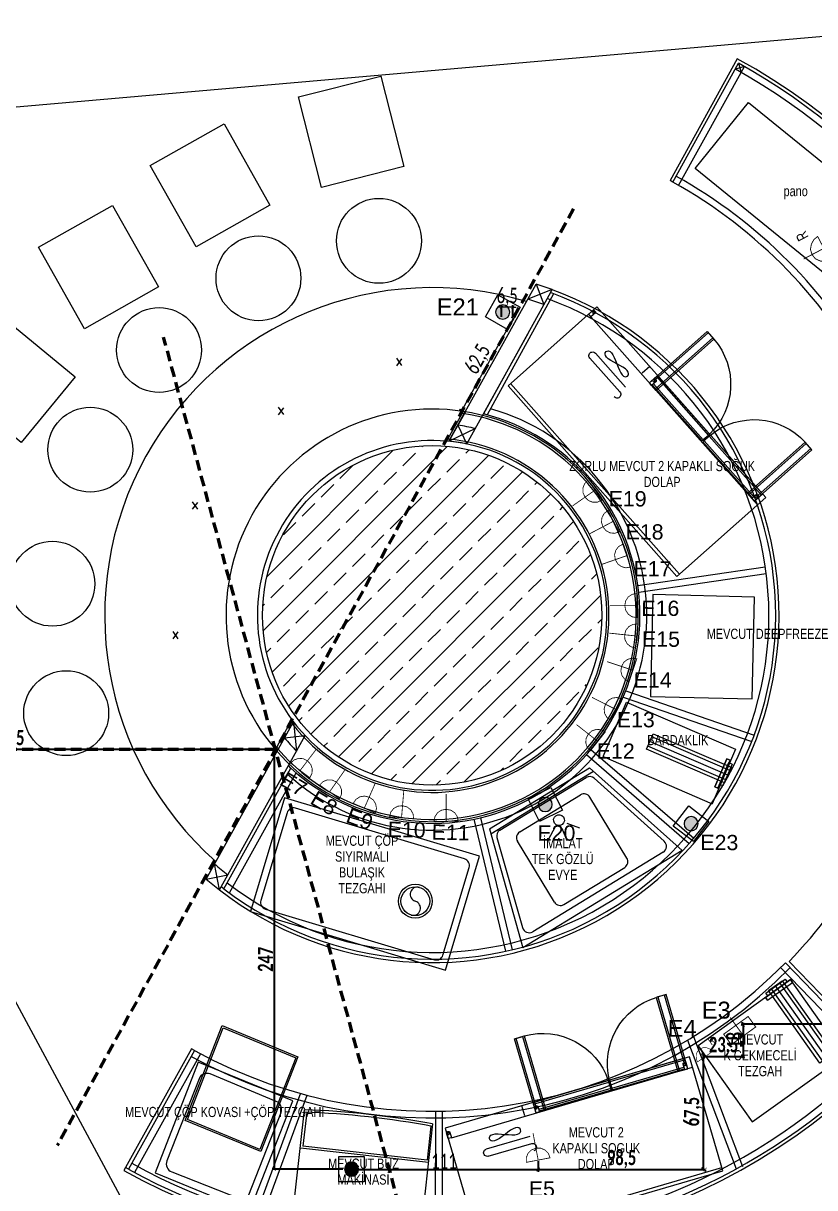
# Model space of a CAD drawing. Header units: millimetres. Extents: x 210628 to 232146, y -111309 to -91563.
# Drawn here: x 229798 to 230265, y -102868 to -102183 of the extents above; entities that cross this region are included whole.
import ezdxf

# ---------------------------------------------------------------- set-up
doc = ezdxf.new("R2010")
doc.units = ezdxf.units.MM
doc.header["$PDMODE"] = 2
doc.linetypes.add('DASHED2', pattern=[9.525, 6.35, -3.175])
doc.linetypes.add('DOT2', pattern=[3.175, 0, -3.175])
doc.layers.get('0').update_dxf_attribs({"lineweight": 20})
for name, color, linetype, lineweight in [('elektrik', 10, 'Continuous', 9), ('elektrik yazı', 1, 'Continuous', 25), ('KP', 167, 'Continuous', 30), ('T_elektrik', 10, 'Continuous', 9), ('t_izdüşüm', 7, 'DOT2', 18), ('t_tarama', 253, 'Continuous', 5), ('t_yazı', 23, 'Continuous', 25), ('ölçü', 251, 'Continuous', 5)]:
    doc.layers.add(name, color=color, linetype=linetype, lineweight=lineweight)
doc.layers.add('Kıtc-014 Elk Tes İşaretler', color=1, linetype='Continuous')
doc.styles.add('ARIALT', font='arial.ttf', dxfattribs={"height": 10})
doc.styles.add('UBN', font='GOTHIC.TTF', dxfattribs={"width": 0.8})
doc.styles.add('Ölçü50', font='calibri.ttf', dxfattribs={"width": 0.7})
doc.dimstyles.new('olcu10', dxfattribs={"dimtxt": 9, "dimasz": 2, "dimexe": 1.25, "dimexo": 0.625, "dimgap": 0.5, "dimtad": 1, "dimdec": 1, "dimrnd": 0.5, "dimzin": 9, "dimtxsty": 'Ölçü50', "dimblk": 'ARCHTICK', "dimcen": 2, "dimclrd": 256, "dimclre": 256, "dimclrt": 6, "dimazin": 2, "dimtfac": 1, "dimtdec": 1, "dimtix": 1, "dimtmove": 0, "dimatfit": 3, "dimldrblk": 'ARCHTICK', "dimfxl": 1, "dimlwd": -1, "dimarcsym": 0})

# ---------------------------------------------------------------- blocks, each defined once
blk = doc.blocks.new('çöp kova1')
at = {"extrusion": (1.52846e-08, -6.3311e-09, 1)}
blk.add_lwpolyline([(0, 0), (-0.92, -60.23), (69.08, -60.23), (70, 0)], close=True, dxfattribs=at)
blk.add_lwpolyline([(4, -9), (4, -53, 0.563333), (8.08, -56.23), (60.08, -56.23, 0.414214), (65.08, -51.23), (66, -9, 0.414214), (61, -4), (9, -4, 0.414214)], format="xyb", close=True, dxfattribs=at)
at = {"extrusion": (1.52846e-08, -6.3311e-09, 1), "elevation": 0}
for points in [[(35.2, -5.33), (95.2, -5.33), (94.28, -53.55), (34.28, -53.55)], [(36.2, -6.33), (94.2, -6.33), (93.28, -52.55), (35.28, -52.55)]]:
    blk.add_lwpolyline(points, close=True, dxfattribs=at)
blk = doc.blocks.new('buzmak')
at = {"extrusion": (1.52846e-08, -6.3311e-09, 1)}
for p, q in [((-44.43, 75.87, 0), (-44.43, 0, 0)), ((-65.66, 74.54, 0), (-45.49, 74.54, 0)), ((-45.49, 0.94, 0), (-45.49, 74.54, 0)), ((-0.01, 10.59, 0), (0, 0.32, 0)), ((-65.62, 0.88, 0), (-45.49, 0.94, 0))]:
    blk.add_line(p, q, dxfattribs=at)
at = {"extrusion": (1.74201e-08, -5.04902e-09, 1)}
blk.add_lwpolyline([(-67, 0), (0, 0), (0, 76), (-67, 76)], dxfattribs=at)
at = {"extrusion": (-1.52846e-08, 6.3311e-09, -1)}
for major_axis, start_param, end_param in [((-501.22, 6.34, 0), -0.08854, 0.063224), ((-499.81, 2.84, 0), -0.081777, 0.070206)]:
    blk.add_ellipse((432.82, 38, 0), major_axis=major_axis, ratio=1, start_param=start_param, end_param=end_param, dxfattribs=at)
blk = doc.blocks.new('evye')
for p, q in [((28.14, -2.74), (8.41, -72.74)), ((27.24, -5.74), (98.15, -5.74)), ((28.14, -2.74), (97.18, -2.74)), ((32.97, -6.6), (92.49, -6.6)), ((97.18, -2.74), (118.49, -72.74)), ((29.13, -9.45), (14.46, -62.59)), ((42.32, -13.6), (84.32, -13.6)), ((96.29, -9.37), (112.17, -62.51)), ((38.32, -59.6), (38.32, -17.6)), ((88.32, -59.6), (88.32, -17.6)), ((108.36, -67.74), (18.29, -67.74)), ((42.32, -63.6), (84.32, -63.6)), ((118.49, -72.74), (8.41, -72.74))]:
    blk.add_line(p, q)
at = {"extrusion": (-3.1669e-08, -1.40285e-08, 1)}
for p, q in [((61.37, -22, 0), (54.57, -25.99, 0)), ((64.78, -24.53, 0), (63.55, -32.32, 0)), ((68.69, -23.66, 0), (73.6, -29.84, 0))]:
    blk.add_line(p, q, dxfattribs=at)
for centre, start, end in [((32.97, -10.6), 90, 163.31344), ((92.49, -10.6), 17.86615, 90), ((42.32, -17.6), 90, 180), ((84.32, -17.6), 0, 90), ((42.32, -59.6), 180, 270), ((84.32, -59.6), 270, 0), ((18.29, -63.74), 163.31344, 270), ((108.36, -63.74), 270, 17.86615)]:
    blk.add_arc(centre, 4, start, end)
blk.add_ellipse((65.75, -19.66, 0), major_axis=(-0.26, 3.18, 0), ratio=1, start_param=1.640450345151218, end_param=7.923635652330804, dxfattribs=at)
blk = doc.blocks.new('bulaşık tezgah')
at = {"ltscale": 50, "extrusion": (1.52846e-08, -6.3311e-09, 1)}
blk.add_lwpolyline([(-70, 0), (-70, -120), (0, -120), (0, 0)], close=True, dxfattribs=at)
blk.add_lwpolyline([(-66, -8), (-66, -112, 0.414214), (-62, -116), (-8, -116, 0.414214), (-4, -112), (-4, -8, 0.414214), (-8, -4), (-62, -4, 0.414214)], format="xyb", close=True, dxfattribs=at)
for radius in [10, 8.5]:
    blk.add_circle((-36.22, -91.33, 0), radius, dxfattribs=at)
for centre, start, end in [((-31.97, -91.33, 0), 0, 180), ((-40.47, -91.33, 0), 180, 0)]:
    blk.add_arc(centre, 4.25, start, end, dxfattribs=at)
blk = doc.blocks.new('bardaklıkemaar')
at = {"ltscale": 50, "extrusion": (-5.24232e-09, 1.90091e-08, 1)}
for p, q in [((0, 0, 0), (-34.31, -6.92)), ((0, 0), (13.84, -68.62, 0)), ((-34.31, -6.92), (-20.46, -75.54, 0)), ((-20.46, -75.54, 0), (13.84, -68.62, 0))]:
    blk.add_line(p, q, dxfattribs=at)
at = {"ltscale": 50}
for p, q in [((-7.47, -74.79, 0), (-17.37, -25.77, 0)), ((-4.54, -74.2, 0), (-14.43, -25.18, 0)), ((-1.58, -73.61, 0), (-11.47, -24.58, 0))]:
    blk.add_line(p, q, dxfattribs=at)
at = {"ltscale": 50, "extrusion": (-5.24232e-09, 1.90091e-08, 1), "elevation": 0}
for points in [[(-9.44, -75.19), (0.28, -73.23), (-9.61, -24.21), (-19.33, -26.17)], [(-13.47, -73.69), (4.26, -70.11), (3.86, -68.12), (-13.87, -71.7)], [(-11.45, -75.35), (2.27, -72.58), (1.87, -70.6), (-11.85, -73.37)]]:
    blk.add_lwpolyline(points, close=True, dxfattribs=at)
at = {"extrusion": (-5.24232e-09, 1.90091e-08, 1), "elevation": 0, "flags": 128}
for points in [[(4.25, -70.07), (-13.46, -73.67), (-13.85, -71.72), (-13.46, -73.67), (4.25, -70.07), (3.85, -68.12)], [(3.85, -68.12), (-13.85, -71.72), (3.85, -68.12)]]:
    blk.add_lwpolyline(points, close=True, dxfattribs=at)
blk = doc.blocks.new('kahveçekmece-flat-1')
for p, q in [((1.99, 41.93), (1.99, 60)), ((-2.3, 53.58), (50, 53.58)), ((-2.3, 50.56), (50, 50.52)), ((-2.3, 47.57), (50, 47.57))]:
    blk.add_line(p, q)
at = {"extrusion": (-1.39832e-08, -1.12909e-08, 1), "elevation": 0}
for points in [[(-2.3, 45.56), (-2.3, 55.48), (50, 55.48), (50, 45.56)], [(-2.02, 43.56), (-2.02, 57.56), (0, 57.56), (0, 43.56)]]:
    blk.add_lwpolyline(points, close=True, dxfattribs=at)
at = {"extrusion": (-1.52846e-08, 6.3311e-09, 1), "elevation": 0}
blk.add_lwpolyline([(55.12, -6.89), (54.97, 60), (0, 60), (0.15, -6.89)], close=True, dxfattribs=at)
at = {"extrusion": (-1.52846e-08, 6.3311e-09, 1), "elevation": 0, "flags": 128}
blk.add_lwpolyline([(0, 60), (0, 41.93), (1.99, 41.93), (0, 41.93), (0, 60), (1.99, 60)], close=True, dxfattribs=at)
blk = doc.blocks.new('TOPRAKLI PRİZ')
at = {"layer": 'T_elektrik', "lineweight": 18, "const_width": 0.4}
for points in [[(6420.21, -7900.46), (6432.06, -7900.46), (6432.06, -7895.38), (6420.21, -7895.38), (6420.21, -7900.46)], [(6426.13, -7900.46), (6426.13, -7891.57)]]:
    blk.add_lwpolyline(points, dxfattribs=at)
blk = doc.blocks.new('UPS PRİZİ')
at = {"layer": 'T_elektrik', "lineweight": 18, "const_width": 0.4}
for points in [[(6426.13, -7907.66), (6426.13, -7917.81)], [(6432.06, -7917.81), (6431.64, -7915.7), (6430.37, -7913.79), (6428.46, -7912.31), (6426.13, -7911.89), (6423.81, -7912.31), (6421.9, -7913.79), (6420.63, -7915.7), (6420.21, -7917.81), (6432.06, -7917.81)]]:
    blk.add_lwpolyline(points, dxfattribs=at)
at = {"layer": 'T_elektrik', "lineweight": 18, "insert": (6433.64, -7909.28), "char_height": 5, "width": 4.3529, "attachment_point": 1, "style": 'Ölçü50'}
blk.add_mtext('{\\fArial|b0|i0|c162|p34;R}', dxfattribs=at)
blk = doc.blocks.new('TEKLİ PRİZ')
at = {"layer": 'T_elektrik', "lineweight": 18, "const_width": 0.4}
for points in [[(6426.13, -7872.69), (6426.13, -7886.06)], [(6432.06, -7886.06), (6431.64, -7883.74), (6430.37, -7881.83), (6428.46, -7880.56), (6426.13, -7880.14), (6423.81, -7880.56), (6421.9, -7881.83), (6420.63, -7883.74), (6420.21, -7886.06), (6432.06, -7886.06)]]:
    blk.add_lwpolyline(points, dxfattribs=at)
blk = doc.blocks.new('A$C53525628')
at = {"layer": 'T_elektrik'}
h = blk.add_hatch(color=256, dxfattribs=at)
edge = h.paths.add_edge_path()
edge.add_arc((7.5, 7.5), 4.17, 0, 360)
blk.add_lwpolyline([(0, 0), (15, 0), (15, 15), (0, 15)], close=True, dxfattribs=at)
blk.add_circle((7.5, 7.5), 4.17, dxfattribs=at)
blk = doc.blocks.new('_ArchTick')
at = {"color": 0, "linetype": 'ByBlock', "const_width": 0.15}
blk.add_lwpolyline([(-0.5, -0.5), (0.5, 0.5)], dxfattribs=at)
blk = doc.blocks.new('*D193')
at = {"lineweight": -2, "transparency": 16777216}
for p, q in [((221756.09, -110124.7), (221760.47, -110124.7)), ((221799.66, -110371.87), (221757.97, -110371.87))]:
    blk.add_line(p, q, dxfattribs=at)
at = {"transparency": 16777216}
blk.add_line((221759.22, -110124.7), (221759.22, -110371.87), dxfattribs=at)
at = {"layer": 'DEFPOINTS', "color": 0, "transparency": 16777216}
for p in [(221755.46, -110124.7), (221759.22, -110371.87), (221800.29, -110371.87)]:
    blk.add_point(p, dxfattribs=at)
at = {"transparency": 16777216, "xscale": 2, "yscale": 2, "zscale": 2}
for p, rotation in [((221759.22, -110124.7), 90), ((221759.22, -110371.87), 270)]:
    blk.add_blockref('_ArchTick', p, dxfattribs=dict(at, rotation=rotation))
at = {"color": 6, "transparency": 16777216, "insert": (221754.14, -110248.28), "char_height": 9, "attachment_point": 5, "rotation": 90, "style": 'Ölçü50'}
blk.add_mtext('{\\fCalibri|b1|i0|c162|p34;247}', dxfattribs=at)
blk = doc.blocks.new('*D209')
at = {"lineweight": -2, "transparency": 16777216}
for p, q in [((221914.87, -110367.16), (221914.87, -110373.25)), ((222013.23, -110372.3), (222013.23, -110373.25))]:
    blk.add_line(p, q, dxfattribs=at)
at = {"transparency": 16777216}
blk.add_line((221914.87, -110372), (222013.23, -110372), dxfattribs=at)
at = {"layer": 'DEFPOINTS', "color": 0, "transparency": 16777216}
for p in [(221914.87, -110366.53, -227.69), (222013.23, -110371.67), (222013.23, -110372)]:
    blk.add_point(p, dxfattribs=at)
at = {"transparency": 16777216, "xscale": 2, "yscale": 2, "zscale": 2, "rotation": 180}
blk.add_blockref('_ArchTick', (221914.87, -110372), dxfattribs=at)
at = {"transparency": 16777216, "xscale": 2, "yscale": 2, "zscale": 2}
blk.add_blockref('_ArchTick', (222013.23, -110372), dxfattribs=at)
at = {"color": 6, "transparency": 16777216, "insert": (221964.05, -110365.93), "char_height": 9, "attachment_point": 5, "style": 'Ölçü50'}
blk.add_mtext('{\\fCalibri|b1|i0|c162|p34;98,5}', dxfattribs=at)
blk = doc.blocks.new('*D210')
at = {"lineweight": -2, "transparency": 16777216}
for p, q in [((222011.66, -110304.27), (222011.04, -110304.27)), ((222012.6, -110371.67), (222011.04, -110371.67))]:
    blk.add_line(p, q, dxfattribs=at)
at = {"transparency": 16777216}
blk.add_line((222012.29, -110371.67), (222012.29, -110304.27), dxfattribs=at)
at = {"layer": 'DEFPOINTS', "color": 0, "transparency": 16777216}
for p in [(222012.29, -110304.27), (222012.29, -110304.27), (222013.23, -110371.67)]:
    blk.add_point(p, dxfattribs=at)
at = {"transparency": 16777216, "xscale": 2, "yscale": 2, "zscale": 2}
for p, rotation in [((222012.29, -110304.27), 90), ((222012.29, -110371.67), 270)]:
    blk.add_blockref('_ArchTick', p, dxfattribs=dict(at, rotation=rotation))
at = {"color": 6, "transparency": 16777216, "insert": (222006.22, -110337.97), "char_height": 9, "attachment_point": 5, "rotation": 90, "style": 'Ölçü50'}
blk.add_mtext('{\\fCalibri|b1|i0|c162|p34;67,5}', dxfattribs=at)
blk = doc.blocks.new('*D211')
at = {"lineweight": -2, "transparency": 16777216}
for p, q in [((222012.42, -110305.09), (222012.42, -110306.77)), ((222035.87, -110305.09), (222035.87, -110306.77))]:
    blk.add_line(p, q, dxfattribs=at)
at = {"transparency": 16777216}
blk.add_line((222012.42, -110305.52), (222035.87, -110305.52), dxfattribs=at)
at = {"layer": 'DEFPOINTS', "color": 0, "transparency": 16777216}
for p in [(222012.42, -110304.46), (222035.87, -110304.46), (222035.87, -110305.52)]:
    blk.add_point(p, dxfattribs=at)
at = {"transparency": 16777216, "xscale": 2, "yscale": 2, "zscale": 2, "rotation": 180}
blk.add_blockref('_ArchTick', (222012.42, -110305.52), dxfattribs=at)
at = {"transparency": 16777216, "xscale": 2, "yscale": 2, "zscale": 2}
blk.add_blockref('_ArchTick', (222035.87, -110305.52), dxfattribs=at)
at = {"color": 6, "transparency": 16777216, "insert": (222024.15, -110299.45), "char_height": 9, "attachment_point": 5, "style": 'Ölçü50'}
blk.add_mtext('{\\fCalibri|b1|i0|c162|p34;23,5}', dxfattribs=at)
blk = doc.blocks.new('*D212')
at = {"lineweight": -2, "transparency": 16777216}
for p, q in [((222035.25, -110286.88), (222034.54, -110286.88)), ((222035.25, -110305.09), (222034.54, -110305.09))]:
    blk.add_line(p, q, dxfattribs=at)
at = {"transparency": 16777216}
blk.add_line((222035.79, -110305.09), (222035.79, -110286.88), dxfattribs=at)
at = {"layer": 'DEFPOINTS', "color": 0, "transparency": 16777216}
for p in [(222035.79, -110286.88), (222035.87, -110286.88), (222035.87, -110305.09)]:
    blk.add_point(p, dxfattribs=at)
at = {"transparency": 16777216, "xscale": 2, "yscale": 2, "zscale": 2}
for p, rotation in [((222035.79, -110286.88), 90), ((222035.79, -110305.09), 270)]:
    blk.add_blockref('_ArchTick', p, dxfattribs=dict(at, rotation=rotation))
at = {"color": 6, "transparency": 16777216, "insert": (222030.66, -110295.98), "char_height": 9, "attachment_point": 5, "rotation": 90, "style": 'Ölçü50'}
blk.add_mtext('{\\fCalibri|b1|i0|c162|p34;18}', dxfattribs=at)
blk = doc.blocks.new('*D213')
at = {"lineweight": -2, "transparency": 16777216}
for p, q in [((221442.66, -109908.56), (221442.66, -110125.95)), ((221759.22, -110124.08), (221759.22, -110123.45))]:
    blk.add_line(p, q, dxfattribs=at)
at = {"transparency": 16777216}
blk.add_line((221759.22, -110124.7), (221442.66, -110124.7), dxfattribs=at)
at = {"layer": 'DEFPOINTS', "color": 0, "transparency": 16777216}
for p in [(221442.66, -109907.93), (221442.66, -110124.7), (221759.22, -110124.7)]:
    blk.add_point(p, dxfattribs=at)
at = {"transparency": 16777216, "xscale": 2, "yscale": 2, "zscale": 2, "rotation": 180}
blk.add_blockref('_ArchTick', (221442.66, -110124.7), dxfattribs=at)
at = {"transparency": 16777216, "xscale": 2, "yscale": 2, "zscale": 2}
blk.add_blockref('_ArchTick', (221759.22, -110124.7), dxfattribs=at)
at = {"color": 6, "transparency": 16777216, "insert": (221600.94, -110118.63), "char_height": 9, "attachment_point": 5, "style": 'Ölçü50'}
blk.add_mtext('{\\fCalibri|b1|i0|c162|p34;316,5}', dxfattribs=at)
blk = doc.blocks.new('*D188')
at = {"lineweight": -2, "transparency": 16777216}
for p, q in [((222035.25, -110286.25), (222035.25, -110285.3)), ((222154.44, -110283.79), (222154.44, -110287.8))]:
    blk.add_line(p, q, dxfattribs=at)
at = {"transparency": 16777216}
blk.add_line((222154.44, -110286.55), (222035.25, -110286.55), dxfattribs=at)
at = {"layer": 'DEFPOINTS', "color": 0, "transparency": 16777216}
for p in [(222154.44, -110283.16), (222035.25, -110286.55), (222035.25, -110286.88, 0)]:
    blk.add_point(p, dxfattribs=at)
at = {"transparency": 16777216, "xscale": 2, "yscale": 2, "zscale": 2, "rotation": 180}
blk.add_blockref('_ArchTick', (222035.25, -110286.55), dxfattribs=at)
at = {"transparency": 16777216, "xscale": 2, "yscale": 2, "zscale": 2}
blk.add_blockref('_ArchTick', (222154.44, -110286.55), dxfattribs=at)
at = {"color": 6, "transparency": 16777216, "insert": (222094.84, -110281.44), "char_height": 9, "attachment_point": 5, "style": 'Ölçü50'}
blk.add_mtext('119', dxfattribs=at)
blk = doc.blocks.new('*D189')
at = {"lineweight": -2, "transparency": 16777216}
for p, q in [((221803.84, -110372.18), (221803.84, -110370.94)), ((221914.87, -110372.63), (221914.87, -110373.44))]:
    blk.add_line(p, q, dxfattribs=at)
at = {"transparency": 16777216}
blk.add_line((221914.87, -110372.19), (221803.84, -110372.19), dxfattribs=at)
at = {"layer": 'DEFPOINTS', "color": 0, "transparency": 16777216}
for p in [(221803.84, -110372.19), (221914.87, -110372, 0), (221803.84, -110372.8, 0)]:
    blk.add_point(p, dxfattribs=at)
at = {"transparency": 16777216, "xscale": 2, "yscale": 2, "zscale": 2, "rotation": 180}
blk.add_blockref('_ArchTick', (221803.84, -110372.19), dxfattribs=at)
at = {"transparency": 16777216, "xscale": 2, "yscale": 2, "zscale": 2}
blk.add_blockref('_ArchTick', (221914.87, -110372.19), dxfattribs=at)
at = {"color": 6, "transparency": 16777216, "insert": (221859.36, -110367.18), "char_height": 9, "attachment_point": 5, "style": 'Ölçü50'}
blk.add_mtext('111', dxfattribs=at)
blk = doc.blocks.new('*D191')
at = {"layer": 'DEFPOINTS', "color": 0, "transparency": 16777216}
for p in [(221900.22, -109870.64), (221900.49, -109870.78, 0), (221869.94, -109925.53, 0)]:
    blk.add_point(p, dxfattribs=at)
at = {"layer": 'ölçü', "transparency": 16777216}
blk.add_line((221869.67, -109925.38), (221900.22, -109870.64), dxfattribs=at)
at = {"layer": 'ölçü', "lineweight": -2, "transparency": 16777216}
for p, q in [((221899.95, -109870.48), (221899.13, -109870.03)), ((221869.39, -109925.23), (221868.58, -109924.77))]:
    blk.add_line(p, q, dxfattribs=at)
at = {"layer": 'ölçü', "transparency": 16777216, "xscale": 2, "yscale": 2, "zscale": 2}
for p, rotation in [((221900.22, -109870.64), 60.83422694449416), ((221869.67, -109925.38), 240.8342269444942)]:
    blk.add_blockref('_ArchTick', p, dxfattribs=dict(at, rotation=rotation))
at = {"layer": 'ölçü', "color": 6, "transparency": 16777216, "insert": (221879.67, -109895.06), "char_height": 9, "attachment_point": 5, "rotation": 60.83423, "style": 'Ölçü50'}
blk.add_mtext('62,5', dxfattribs=at)
blk = doc.blocks.new('*D192')
at = {"layer": 'DEFPOINTS', "color": 0, "transparency": 16777216}
for p in [(221893.31, -109864.25), (221893.31, -109870.48), (221899.95, -109870.48)]:
    blk.add_point(p, dxfattribs=at)
at = {"layer": 'ölçü', "transparency": 16777216}
for p, q in [((221893.31, -109864.25), (221891.31, -109864.25)), ((221899.95, -109864.25), (221893.31, -109864.25)), ((221899.95, -109864.25), (221901.95, -109864.25))]:
    blk.add_line(p, q, dxfattribs=at)
at = {"layer": 'ölçü', "lineweight": -2, "transparency": 16777216}
for p, q in [((221893.31, -109869.86), (221893.31, -109863)), ((221899.95, -109869.86), (221899.95, -109863))]:
    blk.add_line(p, q, dxfattribs=at)
at = {"layer": 'ölçü', "transparency": 16777216, "xscale": 2, "yscale": 2, "zscale": 2}
blk.add_blockref('_ArchTick', (221893.31, -109864.25), dxfattribs=at)
at = {"layer": 'ölçü', "transparency": 16777216, "xscale": 2, "yscale": 2, "zscale": 2, "rotation": 180}
blk.add_blockref('_ArchTick', (221899.95, -109864.25), dxfattribs=at)
at = {"layer": 'ölçü', "color": 6, "transparency": 16777216, "insert": (221896.63, -109858.21), "char_height": 9, "attachment_point": 5, "style": 'Ölçü50'}
blk.add_mtext('6,5', dxfattribs=at)
blk = doc.blocks.new('ELEKTRİK')
at = {"layer": 'elektrik', "xscale": 1.331000000000001, "yscale": 1.331000000000001, "zscale": 1.331000000000001, "rotation": 117.7986174147793}
blk.add_blockref('UPS PRİZİ', (216749.8, -122310.49), dxfattribs=at)
at = {"layer": 'elektrik', "extrusion": (-5.44828e-08, -6.3802e-08, 1), "xscale": 1.200000000000011, "yscale": 1.200000000000011, "zscale": 1.200000000000011, "rotation": 125.0198446495273}
blk.add_blockref('TEKLİ PRİZ', (218623.56, -121717.87, -0.01), dxfattribs=at)
at = {"layer": 'elektrik', "extrusion": (-6.21839e-08, -5.63226e-08, 1), "xscale": 1.200000000000008, "yscale": 1.200000000000008, "zscale": 1.200000000000008, "rotation": 117.6835059676935}
blk.add_blockref('TEKLİ PRİZ', (217161.92, -121215.4, -0.01), dxfattribs=at)
at = {"layer": 'elektrik', "extrusion": (-6.97623e-08, -4.66079e-08, 1), "xscale": 1.200000000000006, "yscale": 1.200000000000006, "zscale": 1.200000000000006, "rotation": 109.2618071913381}
blk.add_blockref('TEKLİ PRİZ', (215577.37, -120412.04, -0.01), dxfattribs=at)
at = {"layer": 'elektrik', "extrusion": (-8.12119e-08, -2.10643e-08, 1), "xscale": 1.200000000000006, "yscale": 1.200000000000006, "zscale": 1.200000000000006, "rotation": 90.05572244593135}
blk.add_blockref('TEKLİ PRİZ', (212517.26, -117760.52, -0.02), dxfattribs=at)
at = {"layer": 'elektrik', "extrusion": (-8.29983e-08, -1.22617e-08, 1), "xscale": 1.200000000000005, "yscale": 1.200000000000005, "zscale": 1.200000000000005, "rotation": 83.91883892596942}
blk.add_blockref('TEKLİ PRİZ', (211745.91, -116723.35, -0.01), dxfattribs=at)
at = {"layer": 'elektrik', "extrusion": (-8.36997e-08, 5.78293e-09, 1), "xscale": 1.200000000000005, "yscale": 1.200000000000005, "zscale": 1.200000000000005, "rotation": 71.56269356810448}
blk.add_blockref('TEKLİ PRİZ', (210554.36, -114400.69, -0.02), dxfattribs=at)
at = {"layer": 'elektrik', "extrusion": (-8.19387e-08, 1.80314e-08, 1), "xscale": 1.200000000000005, "yscale": 1.200000000000005, "zscale": 1.200000000000005, "rotation": 63.10439274160812}
blk.add_blockref('TEKLİ PRİZ', (210032.85, -112697.63, -0.02), dxfattribs=at)
at = {"layer": 'elektrik', "extrusion": (-7.67445e-08, 3.3902e-08, 1), "xscale": 1.200000000000005, "yscale": 1.200000000000005, "zscale": 1.200000000000005, "rotation": 51.68153352319567}
blk.add_blockref('TEKLİ PRİZ', (209744.09, -110302.61, 455.37), dxfattribs=at)
at = {"layer": 'elektrik', "extrusion": (3.23586e-08, 7.7408e-08, 1), "xscale": 1.200000000000003, "yscale": 1.200000000000003, "zscale": 1.200000000000003, "rotation": 322.8288334245478}
blk.add_blockref('TEKLİ PRİZ', (221347.6, -97937.21, 0), dxfattribs=at)
at = {"layer": 'elektrik', "extrusion": (2.94318e-08, 7.85674e-08, 1), "xscale": 1.200000000000003, "yscale": 1.200000000000003, "zscale": 1.200000000000003, "rotation": 324.9788375637898}
blk.add_blockref('TEKLİ PRİZ', (220907.51, -97974.46, -455.39), dxfattribs=at)
at = {"layer": 'elektrik', "extrusion": (1.34628e-08, 8.2812e-08, 1), "xscale": 1.200000000000003, "yscale": 1.200000000000003, "zscale": 1.200000000000003, "rotation": 336.2812153041615}
blk.add_blockref('TEKLİ PRİZ', (218558.97, -98393.5, -455.4), dxfattribs=at)
at = {"layer": 'elektrik', "extrusion": (-1.41956e-08, 8.26895e-08, 1), "xscale": 1.200000000000003, "yscale": 1.200000000000003, "zscale": 1.200000000000003, "rotation": 355.2562936344703}
blk.add_blockref('TEKLİ PRİZ', (214931.98, -100096.35, -455.4), dxfattribs=at)
at = {"layer": 'elektrik', "extrusion": (-2.07409e-08, 8.12951e-08, 1), "xscale": 1.200000000000003, "yscale": 1.200000000000003, "zscale": 1.200000000000003, "rotation": 359.8276426757708}
blk.add_blockref('TEKLİ PRİZ', (214177.74, -100680.64, -455.4), dxfattribs=at)
at = {"layer": 'elektrik', "extrusion": (-3.58838e-08, 7.58382e-08, 1), "xscale": 1.199999999999998, "yscale": 1.199999999999998, "zscale": 1.199999999999998, "rotation": 10.83683703458291}
blk.add_blockref('TEKLİ PRİZ', (212561.81, -102521.85, -227.71), dxfattribs=at)
at = {"layer": 'elektrik yazı', "xscale": 0.9099999999999998, "yscale": 0.9099999999999998, "zscale": 0.9099999999999998, "rotation": 34.74266642856834}
blk.add_blockref('UPS PRİZİ', (213101.8, -107717.56), dxfattribs=at)
at = {"layer": 'Kıtc-014 Elk Tes İşaretler'}
for name, p, xscale, yscale, zscale, rotation in [('A$C53525628', (221904.18, -109864.25), -1.000359529408342, 1.000359529408342, 1.000359529408342, 60.55932187698372), ('A$C53525628', (221915.71, -110167.19), -1.000359529408342, 1.000359529408342, 1.000359529408342, 296.8209230258124), ('A$C53525628', (222006.38, -110178.96), -1.000359529408342, 1.000359529408342, 1.000359529408342, 322.4078920386054), ('TOPRAKLI PRİZ', (207281.8, -106334.77), 1.5, 1.5, 1.5, 35.85656338014551), ('A$C53525628', (221812.36, -110379.36), -1.000359529408342, 1.000359529408342, 1.000359529408342, 0.1196322272810676)]:
    blk.add_blockref(name, p, dxfattribs=dict(at, xscale=xscale, yscale=yscale, zscale=zscale, rotation=rotation))
at = {"layer": 'elektrik yazı', "color": 1, "style": 'ARIALT'}
for s, rotation, p in [('E19', 359.76986, (221956.38, -109981.53, -455.39)), ('E18', 359.76986, (221966.38, -110001, -455.39)), ('E17', 359.76986, (221971.02, -110022.75, -455.39)), ('E16', 359.76986, (221975.68, -110046, -455.39)), ('E15', 359.76986, (221976.06, -110064.18, -455.39)), ('E14', 359.76986, (221971.16, -110088.27, -455.39)), ('E13', 359.76986, (221961.21, -110111.58, -455.39)), ('E12', 359.76986, (221949.37, -110130.09, -455.39)), ('E7', 329.30785, (221761.81, -110145.07, -455.39)), ('E8', 329.30785, (221779.78, -110156.23, -455.39)), ('E9', 339.73649, (221800.91, -110167.27, -455.39)), ('E10', 358.71156, (221826.07, -110176.2, -455.39)), ('E11', 358.71156, (221851.99, -110177.78, -455.39)), ('E20', 359.76986, (221914.41, -110178.35, -910.78)), ('E23', 359.76986, (222010.44, -110183.94, -910.78))]:
    blk.add_text(s, height=9, rotation=rotation, dxfattribs=at).set_placement(p)
blk.add_text('E5', height=9, dxfattribs=at).set_placement((221909.35, -110387.97, 0))
at = {"layer": 't_yazı', "color": 1, "style": 'ARIALT'}
for s, p in [('E21', (221855.04, -109869.09)), ('E3', (222011.28, -110283.21)), ('E4', (221991.12, -110293.93))]:
    blk.add_text(s, height=10, dxfattribs=at).set_placement(p)
for base, p1, p2, picture, middle in [((221442.66, -110124.7), (221759.22, -110124.7), (221442.66, -109907.93), '*D213', (221600.94, -110118.63)), ((222035.8707, -110305.5208), (222012.4202, -110304.4628), (222035.8707, -110304.4628), '*D211', (222024.1455, -110299.4512)), ((222013.23, -110372), (221914.87, -110366.53, -227.69), (222013.23, -110371.67), '*D209', (221964.05, -110365.93))]:
    dim = blk.add_linear_dim(base=base, p1=p1, p2=p2, text='{\\fCalibri|b1|i0|c162|p34;<>}', dimstyle='olcu10')
    dim.commit()
    dim.dimension.update_dxf_attribs({"geometry": picture, "text_midpoint": middle})
for base, p1, p2, picture, middle in [((221759.22, -110371.87), (221755.46, -110124.7), (221800.29, -110371.87), '*D193', (221754.14, -110248.28)), ((222035.79, -110286.88), (222035.87, -110305.09), (222035.87, -110286.88), '*D212', (222030.66, -110295.98)), ((222012.29, -110304.27), (222013.23, -110371.67), (222012.29, -110304.27), '*D210', (222006.22, -110337.97))]:
    dim = blk.add_linear_dim(base=base, p1=p1, p2=p2, angle=90, text='{\\fCalibri|b1|i0|c162|p34;<>}', dimstyle='olcu10')
    dim.commit()
    dim.dimension.update_dxf_attribs({"geometry": picture, "text_midpoint": middle})
for base, p1, p2, picture, middle in [((222035.25, -110286.55, 0), (222154.44, -110283.16, 0), (222035.25, -110286.88), '*D188', (222094.84, -110281.44, 0)), ((221803.84, -110372.19, 0), (221914.87, -110372), (221803.84, -110372.8), '*D189', (221859.36, -110367.18, 0))]:
    dim = blk.add_linear_dim(base=base, p1=p1, p2=p2, dimstyle='olcu10')
    dim.commit()
    dim.dimension.update_dxf_attribs({"geometry": picture, "text_midpoint": middle})
at = {"layer": 'ölçü'}
dim = blk.add_linear_dim(base=(221893.31, -109864.25, 0), p1=(221899.95, -109870.48, 0), p2=(221893.31, -109870.48, 0), dimstyle='olcu10', dxfattribs=at)
dim.commit()
dim.dimension.update_dxf_attribs({"geometry": '*D192', "text_midpoint": (221896.63, -109858.21, 0)})
dim = blk.add_aligned_dim(p1=(221869.94, -109925.53), p2=(221900.49, -109870.78), distance=0.31, dimstyle='olcu10', dxfattribs=at)
dim.commit()
dim.dimension.update_dxf_attribs({"geometry": '*D191', "text_midpoint": (221879.67, -109895.06, 0)})

msp = doc.modelspace()

# ---------------------------------------------------------------- hatches: boundary and pattern name
at = {"layer": 't_tarama'}
h = msp.add_hatch(dxfattribs=at)
h.set_pattern_fill('FP_2837', color=256, scale=0.1, style=0, pattern_type=2)
h.set_pattern_definition([(45, (161639.02, -134931.273), (-14.826403, 14.826403), []), (45, (161653.847, -134931.273), (-14.826403, 14.826403), [10.4838, -5.2419])])
h.paths.add_polyline_path([(230039.02, -102631.27), (230050.22, -102630.64), (230061.27, -102628.77), (230072.05, -102625.66), (230082.41, -102621.37), (230092.22, -102615.95), (230101.37, -102609.46), (230109.73, -102601.98), (230117.2, -102593.62), (230123.69, -102584.48), (230129.12, -102574.66), (230133.41, -102564.3), (230136.51, -102553.52), (230138.39, -102542.47), (230139.02, -102531.27), (230138.39, -102520.08), (230136.51, -102509.02), (230133.41, -102498.24), (230129.12, -102487.88), (230123.69, -102478.07), (230117.2, -102468.92), (230109.73, -102460.56), (230100.99, -102452.82), (230092.22, -102446.6), (230082.41, -102441.18), (230072.05, -102436.88), (230061.27, -102433.78), (230050.22, -102431.9), (230039.02, -102431.27), (230027.82, -102431.9), (230016.77, -102433.78), (230005.99, -102436.88), (229995.63, -102441.18), (229985.82, -102446.6), (229976.67, -102453.09), (229968.31, -102460.56), (229960.84, -102468.92), (229954.35, -102478.07), (229948.92, -102487.88), (229944.63, -102498.24), (229941.53, -102509.02), (229939.65, -102520.08), (229939.02, -102531.27), (229939.65, -102542.47), (229941.53, -102553.52), (229944.63, -102564.3), (229948.92, -102574.66), (229954.35, -102584.48), (229960.84, -102593.62), (229968.31, -102601.98), (229976.67, -102609.46), (229985.82, -102615.95), (229996.44, -102621.71), (230005.99, -102625.66), (230016.77, -102628.77), (230027.82, -102630.64)], flags=0)

# ---------------------------------------------------------------- linework, layer by layer
at = {"layer": 't_izdüşüm', "color": 2, "linetype": 'DASHED2', "lineweight": 53, "elevation": 0}
for points in [[(230122.52, -102291.79), (229818.17, -102843.44)], [(230019.5, -102878), (229880.89, -102367.43)], [(229946.81, -102610.26), (229596.55, -102610.26)]]:
    msp.add_lwpolyline(points, dxfattribs=at)
at = {"layer": 't_tarama'}
for p, q in [((230180.92, -102276.07, 0), (230219.79, -102206.15, 0)), ((230184.4, -102278.03, 0), (230223.29, -102208.09, 0)), ((230049.06, -102428.76, 0), (230100.47, -102336.19, 0)), ((230059.63, -102430.33, 0), (230095.99, -102364.84, 0)), ((230160.29, -102513.66, 0), (230235.5, -102502.58, 0)), ((230160.87, -102517.62, 0), (230236.09, -102506.54, 0)), ((230169.2, -102519.01, 0), (230167.76, -102579, 0)), ((230229.18, -102520.46, 0), (230169.2, -102519.01, 0)), ((230227.74, -102580.44, 0), (230229.18, -102520.46, 0)), ((230151.76, -102579.46, 0), (230227.49, -102605.62, 0)), ((230153.27, -102575.75, 0), (230228.92, -102601.88, 0)), ((230167.76, -102579, 0), (230227.74, -102580.44, 0)), ((229957.34, -102593.88, 0), (229959.19, -102611.15, 0)), ((229952.1, -102603.32, 0), (229964.26, -102602.01, 0)), ((230130.15, -102613.26, 0), (230190.69, -102665.58, 0)), ((230132.77, -102610.23, 0), (230193.3, -102662.55, 0)), ((229913.81, -102692.88, 0), (229954.4, -102619.77, 0)), ((230067.64, -102650.41, 0), (230086.33, -102728.2, 0)), ((230063.73, -102651.28, 0), (230082.43, -102729.09, 0)), ((229913.81, -102692.88, 0), (229910.82, -102677.64, 0)), ((229905.87, -102686.55, 0), (229918.71, -102684.04, 0)), ((230244.54, -102738.69, 0), (230300.09, -102796.22, 0)), ((230247.37, -102735.86, 0), (230302.97, -102793.44, 0)), ((230249.52, -102735.09, 0), (230300.25, -102787.63, 0)), ((229897.24, -102786.53, 0), (229857.42, -102858.22, 0)), ((229898.99, -102787.5, 0), (229860.14, -102857.44, 0)), ((229902.51, -102789.4, 0), (229863.66, -102859.35, 0)), ((230041.1, -102823.27, 0), (230040.94, -102903.27, 0)), ((230045.1, -102823.27, 0), (230044.94, -102903.28, 0))]:
    msp.add_line(p, q, dxfattribs=at)
at = {"layer": 't_tarama', "extrusion": (-7.23633e-09, -1.48774e-08, 1)}
for p, q in [((230136.26, -102349.62, 0), (230083.89, -102396.06, 0)), ((230131.4, -102353.93, 0), (230134.02, -102351.61, 0)), ((230132.72, -102355.43, 0), (230131.4, -102353.93, 0)), ((230135.34, -102353.11, 0), (230132.72, -102355.43, 0)), ((230132.72, -102355.43, 0), (230230.91, -102466.17, 0)), ((230235.77, -102461.86, 0), (230136.26, -102349.62, 0)), ((230167.2, -102394.32, 0), (230201.25, -102364.14, 0)), ((230204.56, -102367.88, 0), (230170.52, -102398.07, 0)), ((230170.86, -102392.42, 0), (230201.91, -102364.89, 0)), ((230205.23, -102368.63, 0), (230171.18, -102398.81, 0)), ((230201.25, -102364.14, 0), (230205.23, -102368.63, 0)), ((230201.91, -102364.89, 0), (230204.56, -102367.88, 0)), ((230153.03, -102396.81, 0), (230135.34, -102376.85, 0)), ((230132.09, -102379.73, 0), (230149.77, -102399.7, 0)), ((230167.47, -102384.73, 0), (230162.98, -102388.71, 0)), ((230167.58, -102393.99, 0), (230172.06, -102390.01, 0)), ((230172.06, -102390.01, 0), (230202.71, -102424.58, 0)), ((230083.89, -102396.06, 0), (230183.4, -102508.3, 0)), ((230085.38, -102394.74, 0), (230184.89, -102506.98, 0)), ((230167.2, -102394.32, 0), (230169.82, -102392, 0)), ((230168.53, -102395.82, 0), (230167.2, -102394.32, 0)), ((230171.18, -102398.81, 0), (230167.2, -102394.32, 0)), ((230168.32, -102393.33, 0), (230171.32, -102390.67, 0)), ((230171.15, -102393.5, 0), (230168.53, -102395.82, 0)), ((230198.23, -102428.56, 0), (230168.9, -102395.49, 0)), ((230198.97, -102427.9, 0), (230169.65, -102394.83, 0)), ((230171.32, -102390.67, 0), (230201.97, -102425.24, 0)), ((230202.71, -102424.58, 0), (230198.23, -102428.56, 0)), ((230203.16, -102425.08, 0), (230198.67, -102429.06, 0)), ((230198.67, -102429.06, 0), (230227.99, -102462.13, 0)), ((230201.97, -102425.24, 0), (230198.97, -102427.9, 0)), ((230202.41, -102425.74, 0), (230199.42, -102428.4, 0)), ((230199.42, -102428.4, 0), (230228.74, -102461.47, 0)), ((230233.06, -102460.31, 0), (230202.41, -102425.74, 0)), ((230233.81, -102459.65, 0), (230203.16, -102425.08, 0)), ((230259.01, -102429.29, 0), (230224.97, -102459.47, 0)), ((230259.67, -102430.03, 0), (230225.63, -102460.22, 0)), ((230262.99, -102433.78, 0), (230259.01, -102429.29, 0)), ((230262.33, -102433.03, 0), (230259.67, -102430.03, 0)), ((230228.95, -102463.96, 0), (230262.99, -102433.78, 0)), ((230231.28, -102460.56, 0), (230262.33, -102433.03, 0)), ((230183.4, -102508.3, 0), (230235.77, -102461.86, 0)), ((230224.97, -102459.47, 0), (230228.95, -102463.96, 0)), ((230230.24, -102460.14, 0), (230227.62, -102462.47, 0)), ((230227.62, -102462.47, 0), (230228.95, -102463.96, 0)), ((230228.95, -102463.96, 0), (230231.56, -102461.64, 0)), ((230229.32, -102463.63, 0), (230233.81, -102459.65, 0)), ((230230.07, -102462.97, 0), (230233.06, -102460.31, 0))]:
    msp.add_line(p, q, dxfattribs=at)
at = {"layer": 't_tarama', "extrusion": (1.03601e-08, -1.28985e-08, 1)}
for p, q in [((230177.03, -102754.56, 0), (230171.27, -102756.25, 0)), ((230171.27, -102756.25, 0), (230184.02, -102799.92, 0)), ((230176.07, -102754.84, 0), (230172.23, -102755.97, 0)), ((230172.23, -102755.97, 0), (230184.98, -102799.64, 0)), ((230187.7, -102794.68, 0), (230176.07, -102754.84, 0)), ((230189.78, -102798.24, 0), (230177.03, -102754.56, 0)), ((230087.69, -102780.64, 0), (230093.45, -102778.96, 0)), ((230100.44, -102824.32, 0), (230087.69, -102780.64, 0)), ((230088.65, -102780.36, 0), (230092.49, -102779.24, 0)), ((230100.28, -102820.2, 0), (230088.65, -102780.36, 0)), ((230092.49, -102779.24, 0), (230105.24, -102822.92, 0)), ((230093.45, -102778.96, 0), (230106.2, -102822.64, 0)), ((230190.8, -102791.17), (230046.81, -102833.19, 0)), ((230187.96, -102792, 0), (230143.61, -102804.95, 0)), ((230188.24, -102792.96, 0), (230143.89, -102805.91, 0)), ((230189.64, -102797.76, 0), (230187.96, -102792, 0)), ((230189.36, -102796.8, 0), (230188.24, -102792.96, 0)), ((230189.78, -102798.24, 0), (230188.8, -102794.88, 0)), ((230210.42, -102858.37, 0), (230190.8, -102791.17)), ((230050.55, -102838.88, 0), (230192.62, -102797.41, 0)), ((230145.01, -102809.75, 0), (230187.44, -102797.36, 0)), ((230145.29, -102810.71, 0), (230187.72, -102798.32, 0)), ((230184.02, -102799.92, 0), (230189.78, -102798.24, 0)), ((230186.88, -102795.44, 0), (230187.86, -102798.8, 0)), ((230187.86, -102798.8, 0), (230189.78, -102798.24, 0)), ((230098.62, -102818.08, 0), (230142.97, -102805.13, 0)), ((230098.9, -102819.04, 0), (230143.25, -102806.09, 0)), ((230142.97, -102805.13, 0), (230144.65, -102810.89, 0)), ((230143.25, -102806.09, 0), (230144.37, -102809.93, 0)), ((230143.61, -102804.95, 0), (230145.29, -102810.71, 0)), ((230143.89, -102805.91, 0), (230145.01, -102809.75, 0)), ((230144.37, -102809.93, 0), (230101.94, -102822.32, 0)), ((230144.65, -102810.89, 0), (230102.22, -102823.28, 0)), ((230091.89, -102819.97, 0), (230093.56, -102825.74, 0)), ((230100.3, -102823.84, 0), (230098.62, -102818.08, 0)), ((230100.02, -102822.88, 0), (230098.9, -102819.04, 0)), ((230100.44, -102824.32, 0), (230099.46, -102820.96, 0)), ((230101.38, -102820.4, 0), (230102.36, -102823.76, 0)), ((230106.2, -102822.64, 0), (230100.44, -102824.32, 0)), ((230102.36, -102823.76, 0), (230100.44, -102824.32, 0)), ((230046.81, -102833.19, 0), (230066.42, -102900.39, 0)), ((230048.63, -102839.43, 0), (230047.65, -102836.07, 0)), ((230049.57, -102835.52, 0), (230050.55, -102838.88, 0)), ((230050.55, -102838.88, 0), (230048.63, -102839.43, 0)), ((230096.64, -102838.2, 0), (230071.03, -102845.66, 0)), ((230072.24, -102849.83, 0), (230097.85, -102842.37, 0)), ((230065.86, -102898.47, 0), (230209.86, -102856.45, 0)), ((230066.42, -102900.39, 0), (230210.42, -102858.37, 0))]:
    msp.add_line(p, q, dxfattribs=at)
at = {"layer": 't_tarama', "elevation": 0}
for points in [[(230355.08, -102182.81), (229275.5, -102277.25), (229252.09, -102280.18, 0.059147)], [(229522.68, -102256.25), (230023.17, -103185.02), (230473.12, -103043.76, 0.326874), (230682.64, -102756.51), (230680.79, -102461.58, 0.420378), (230355.39, -102183.76)]]:
    msp.add_lwpolyline(points, format="xyb", dxfattribs=at)
for points in [[(230219.01, -102203.43), (230179.4, -102275.23)], [(230223.28, -102208.11), (230217.86, -102209.65)], [(230219.79, -102206.15), (230221.34, -102211.62)], [(230180.92, -102276.07), (230179.4, -102275.23)], [(230108.84, -102341.15), (230069.48, -102412.59)], [(230110.74, -102341.86), (230071.5, -102413.13)], [(230109.82, -102339.38), (230095.5, -102345.13)], [(230100.47, -102336.19), (230104.93, -102348.25)], [(230108.84, -102341.15), (230109.82, -102339.38)], [(230021.32, -102384.18), (230018.24, -102379.82)], [(230018.3, -102384.21), (230021.33, -102380.13)], [(229951.64, -102413.06), (229948.56, -102408.7)], [(229948.62, -102413.09), (229951.64, -102409.01)], [(230057.4, -102411.16), (230047.7, -102428.63)], [(230058.72, -102411.37), (230049.06, -102428.76)], [(230071.5, -102413.13), (230069.48, -102412.59)], [(230064.7, -102421.22), (230049.1, -102428.71)], [(230054.33, -102419.28), (230059.64, -102430.34)], [(230054.49, -102429.44), (230054.49, -102429.43)], [(230085.84, -102442.99), (230085.84, -102442.99)], [(229901, -102468.75), (229897.92, -102464.39)], [(229897.98, -102468.78), (229901, -102464.7)], [(229889.52, -102545.05), (229886.44, -102540.69)], [(229886.5, -102545.08), (229889.52, -102541)], [(229905.87, -102686.55), (229957.34, -102593.88)], [(229946.81, -102610.26), (229956.52, -102592.79)], [(229914.78, -102691.1), (229964.26, -102602.01)], [(229916.39, -102692.33), (229955.91, -102621.17)], [(229955.91, -102621.17), (229954.4, -102619.77)], [(229992.06, -102619.32), (229992.06, -102619.31)], [(229919.62, -102694.75), (229958.97, -102623.91)], [(229916.39, -102692.33), (229914.78, -102691.1)], [(230189.66, -102781.35), (230218.24, -102857.26)], [(230193.15, -102779.28), (230221.98, -102855.85)], [(229898.99, -102787.5), (229897.24, -102786.53)], [(229961.45, -102812.74), (229933.8, -102888.08)], [(229965.2, -102814.11), (229937.55, -102889.46)], [(229860.14, -102857.44), (229858.39, -102856.48)]]:
    msp.add_lwpolyline(points, dxfattribs=at)
at = {"layer": 't_tarama'}
for points in [[(229960.41, -102225.97), (230008.87, -102213.65), (230022.42, -102266.96), (229973.96, -102279.28)], [(229872.96, -102266.39), (229916.52, -102241.83), (229943.53, -102289.75), (229899.97, -102314.3)], [(229807.2, -102314.51), (229850.75, -102289.95), (229877.76, -102337.87), (229834.2, -102362.42)], [(229754.49, -102394.43), (229786.25, -102355.81), (229828.73, -102390.75), (229796.97, -102429.37)]]:
    msp.add_lwpolyline(points, close=True, dxfattribs=at)
at = {"layer": 't_tarama', "elevation": 0}
msp.add_lwpolyline([(230225.68, -102229.21), (230303.32, -102292.24), (230271.8, -102331.06), (230194.17, -102268.03)], close=True, dxfattribs=at)
at = {"layer": 't_tarama', "extrusion": (7.23633e-09, 1.48774e-08, -1)}
msp.add_lwpolyline([(-230144.87, -102376.57), (-230145.7, -102377.78), (-230146.49, -102379.35), (-230147.25, -102381.17), (-230147.99, -102383.12), (-230148.73, -102385.07), (-230149.49, -102386.89), (-230150.28, -102388.46), (-230151.11, -102389.67), (-230152, -102390.41), (-230152.88, -102390.72), (-230153.69, -102390.66), (-230154.35, -102390.3), (-230154.79, -102389.69), (-230154.94, -102388.9), (-230154.74, -102387.98), (-230154.11, -102387.01), (-230153.02, -102386.04), (-230151.55, -102385.06), (-230149.83, -102384.09), (-230147.99, -102383.12), (-230146.15, -102382.15), (-230144.43, -102381.18), (-230142.96, -102380.2), (-230141.87, -102379.23), (-230141.24, -102378.26), (-230141.04, -102377.34), (-230141.19, -102376.55), (-230141.63, -102375.94), (-230142.29, -102375.58), (-230143.1, -102375.52), (-230143.98, -102375.83)], close=True, dxfattribs=at)
at = {"layer": 't_tarama', "extrusion": (-1.03601e-08, 1.28985e-08, -1)}
msp.add_lwpolyline([(-230074.85, -102836.93), (-230076.3, -102836.69), (-230078.06, -102836.65), (-230080.03, -102836.74), (-230082.1, -102836.9), (-230084.18, -102837.06), (-230086.15, -102837.16), (-230087.91, -102837.12), (-230089.36, -102836.87), (-230090.41, -102836.39), (-230091.07, -102835.73), (-230091.36, -102834.97), (-230091.31, -102834.22), (-230090.95, -102833.56), (-230090.3, -102833.08), (-230089.38, -102832.88), (-230088.24, -102833.03), (-230086.89, -102833.6), (-230085.38, -102834.51), (-230083.77, -102835.65), (-230082.1, -102836.9), (-230080.44, -102838.15), (-230078.83, -102839.29), (-230077.32, -102840.2), (-230075.97, -102840.77), (-230074.82, -102840.93), (-230073.91, -102840.72), (-230073.26, -102840.24), (-230072.9, -102839.58), (-230072.85, -102838.83), (-230073.14, -102838.08), (-230073.8, -102837.41)], close=True, dxfattribs=at)
at = {"layer": 't_tarama'}
for centre, radius in [((230007.78, -102310.71, 0), 25), ((229936.77, -102332.75, 0), 25), ((229878.18, -102374.99, 0), 25), ((229837.63, -102433.71, 0), 25), ((230039.13, -102531.28, 0), 100), ((229815.33, -102512.65, 0), 25), ((229823.44, -102588.83, 0), 25)]:
    msp.add_circle(centre, radius, dxfattribs=at)
for centre, radius, start, end in [((230039.02, -102531.27, 0), 374, 240.95044, 61.23298), ((230039.02, -102531.27, 0), 372, 241.25848, 60.92557), ((230039.02, -102531.27, 0), 368, 241.26183, 60.92347), ((230039, -102531.29, 0), 296.02, 28.6827, 60.92376), ((230039.02, -102531.27, 0), 292, 27.36826, 60.92557), ((230039.13, -102531.28, 0), 193, 73.24864, 228.65471), ((230039.13, -102531.28, 0), 204.5, 232.20596, 69.86457), ((230039.13, -102531.28, 0), 202.5, 232.68807, 69.86457), ((230039.13, -102531.28, 0), 204.5, 69.77864, 72.54736), ((230039.13, -102531.28, 0), 198.5, 232.52037, 70.04169), ((230039.13, -102531.28, 0), 194.5, 70.22618, 73.15235), ((230039.13, -102531.28, 0), 121.5, 81.3513, 220.54957), ((230039.13, -102531.28, 0), 126.5, 227.6508, 74.24404), ((230039.13, -102531.28, 0), 126.5, 75.18319, 75.18949), ((230039.13, -102531.28, 0), 121.5, 220.54957, 81.3513), ((230039.13, -102531.28, 0), 120.25, 220.9632, 81.57297), ((230039.13, -102531.28, 0), 122.5, 227.20815, 75.65798), ((230038.51, -102532.43, 0), 114.25, 76.74618, 82.03901), ((230039.13, -102531.28, 0), 103, 85.23044, 216.67043), ((230039.13, -102531.28, 0), 103, 216.67043, 85.23044), ((230039.13, -102531.28, 0), 104.25, 217.72964, 84.92091), ((230038.51, -102532.43, 0), 104.25, 78.30643, 84.17109), ((230036.92, -102533.51, 0), 109.86, 219.45752, 224.96704), ((230039.02, -102531.27, 0), 293, 315.92366, 345.01067), ((230040, -102526.27, 0), 199, 229.52287, 232.4465), ((230040, -102526.27, 0), 209, 230.07656, 232.85923), ((230039.02, -102531.27, 0), 201, 240.95414, 240.95448), ((230039.02, -102531.27, 0), 296, 241.33757, 315.50117), ((230039.02, -102531.27, 0), 292, 241.34288, 315.52177)]:
    msp.add_arc(centre, radius, start, end, dxfattribs=at)
at = {"layer": 't_tarama', "extrusion": (7.23633e-09, 1.48774e-08, -1)}
for centre, major_axis, start_param, end_param in [((230134.1, -102352.78, 0), (-0.595, 0.036, 0), -0.785868, 5.497317), ((230134.12, -102352.86, 0), (-0.08, -1.25, 0), 2.999873, 4.854463), ((230174.24, -102395.27, 0), (-2.47, -40.79, 0), 3.94169, 5.451847), ((230133.72, -102378.29, 0), (-2.17, 0.13, 0), -0.785221, 2.356372), ((230169.9, -102393.17, 0), (-0.036, -0.595, 0), 0.784928, 7.068113), ((230169.92, -102393.25, 0), (-1.25, 0.08, 0), 1.428429, 3.28302), ((230148.15, -102401.14, 0), (-0.13, -2.17, 0), 3.927168, 7.068761), ((230228.85, -102456.86, 0), (-40.79, 2.47, 0), 0.830398, 2.340555), ((230230.41, -102461.42, 0), (-0.595, 0.036, 0), -0.785868, 5.497317), ((230230.34, -102461.39, 0), (-1.25, 0.08, 0), 1.428429, 3.28302)]:
    msp.add_ellipse(centre, major_axis=major_axis, ratio=1, start_param=start_param, end_param=end_param, dxfattribs=at)
at = {"layer": 't_tarama', "extrusion": (-1.03601e-08, 1.28985e-08, -1)}
for centre, major_axis, start_param, end_param in [((230183.32, -102795.29, 0), (-19.66, -35.82, 0), 0.830398, 2.340555), ((230104.3, -102818.35, 0), (35.82, -19.66, 0), 3.94169, 5.451847), ((230188.05, -102795.88, 0), (-0.6, -1.1, 0), 1.428429, 3.28302), ((230188.11, -102795.83, 0), (-0.287, -0.523, 0), -0.785868, 5.497317), ((230100.63, -102821.4, 0), (-0.6, -1.1, 0), 1.428429, 3.28302), ((230100.56, -102821.38, 0), (0.523, -0.287, 0), 0.784928, 7.068113), ((230048.82, -102836.52, 0), (1.1, -0.6, 0), 2.999873, 4.854463), ((230048.74, -102836.5, 0), (-0.287, -0.523, 0), -0.785868, 5.497317), ((230098.46, -102844.46, 0), (1.9, -1.05, 0), 3.927168, 7.068761), ((230071.64, -102847.74, 0), (-1.05, -1.9, 0), -0.785221, 2.356372)]:
    msp.add_ellipse(centre, major_axis=major_axis, ratio=1, start_param=start_param, end_param=end_param, dxfattribs=at)

# ---------------------------------------------------------------- block references
at = {"layer": 'KP'}
msp.add_blockref('ELEKTRİK', (8186.78, 7514.47, 0), dxfattribs=at)
at = {"layer": 't_tarama', "extrusion": (-9.70755e-09, 4.18251e-09, 1), "xscale": -1, "rotation": 78.0984615973814}
msp.add_blockref('bardaklıkemaar', (230139.87, -102614.47, 0), dxfattribs=at)
at = {"layer": 't_tarama', "extrusion": (7.53007e-09, -6.98868e-09, 1), "rotation": 31.34889073666355}
msp.add_blockref('evye', (230047.53, -102669.24, 0), dxfattribs=at)
at = {"layer": 't_tarama', "extrusion": (2.91816e-07, 9.51462e-07, -1), "xscale": -1, "zscale": -1, "rotation": 286.686419878797}
msp.add_blockref('bulaşık tezgah', (-229952.14, -102638.68, -0.03), dxfattribs=at)
at = {"layer": 't_tarama', "extrusion": (-8.15193e-06, 1.1476e-05, 1), "rotation": 305.4335235019678}
msp.add_blockref('kahveçekmece-flat-1', (230201.52, -102780.57, -3.06), dxfattribs=at)
at = {"layer": 't_tarama', "rotation": 68.6161939078496}
msp.add_blockref('çöp kova1', (229875.79, -102859.49, 0), dxfattribs=at)
at = {"layer": 't_tarama', "extrusion": (2.10945e-07, 1.91507e-06, 1), "xscale": -1, "rotation": 83.65817354388903}
msp.add_blockref('buzmak', (230032.03, -102897.39, -0.15), dxfattribs=at)

# ---------------------------------------------------------------- texts
at = {"layer": 't_tarama', "char_height": 6, "width": 49.2733, "attachment_point": 2, "line_spacing_factor": 0.933337, "style": 'UBN'}
for s, insert in [('pano', (230253.43, -102278.38, -0.01)), ('BARDAKLIK', (230183.95, -102601.74)), ('MEVCUT ÇÖP SIYIRMALI BULAŞIK TEZGAHI', (229997.78, -102660.96, 0)), ('İMALAT\\PTEK GÖZLÜ EVYE', (230116.14, -102662.41, 0))]:
    msp.add_mtext(s, dxfattribs=dict(at, insert=insert))
at = {"layer": 't_tarama', "char_height": 6, "attachment_point": 2, "line_spacing_factor": 0.933337, "style": 'UBN'}
for s, width, insert in [('ZORLU MEVCUT 2 KAPAKLI SOĞUK DOLAP', 118.8239, (230174.67, -102440.33, 0)), ('MEVCUT DEEPFREEZE', 118.8239, (230236.87, -102539.13, 0)), ('MEVCUT\\PK CEKMECELİ TEZGAH', 49.2733, (230232.46, -102777.99)), ('MEVCUT ÇÖP KOVASI +ÇÖP TEZGAHI', 110.9396, (229916.89, -102820.72, 0)), ('MEVCUT 2 \\PKAPAKLI SOGUK\\PDOLAP', 110.9396, (230135.87, -102832.72)), ('MEVCUT BUZ\\PMAKİNASİ', 110.9396, (229998.68, -102851.14))]:
    msp.add_mtext_dynamic_manual_height_columns(s, width=width, gutter_width=0.2, heights=[0], dxfattribs=dict(at, insert=insert))

doc.saveas('drawing.dxf')
